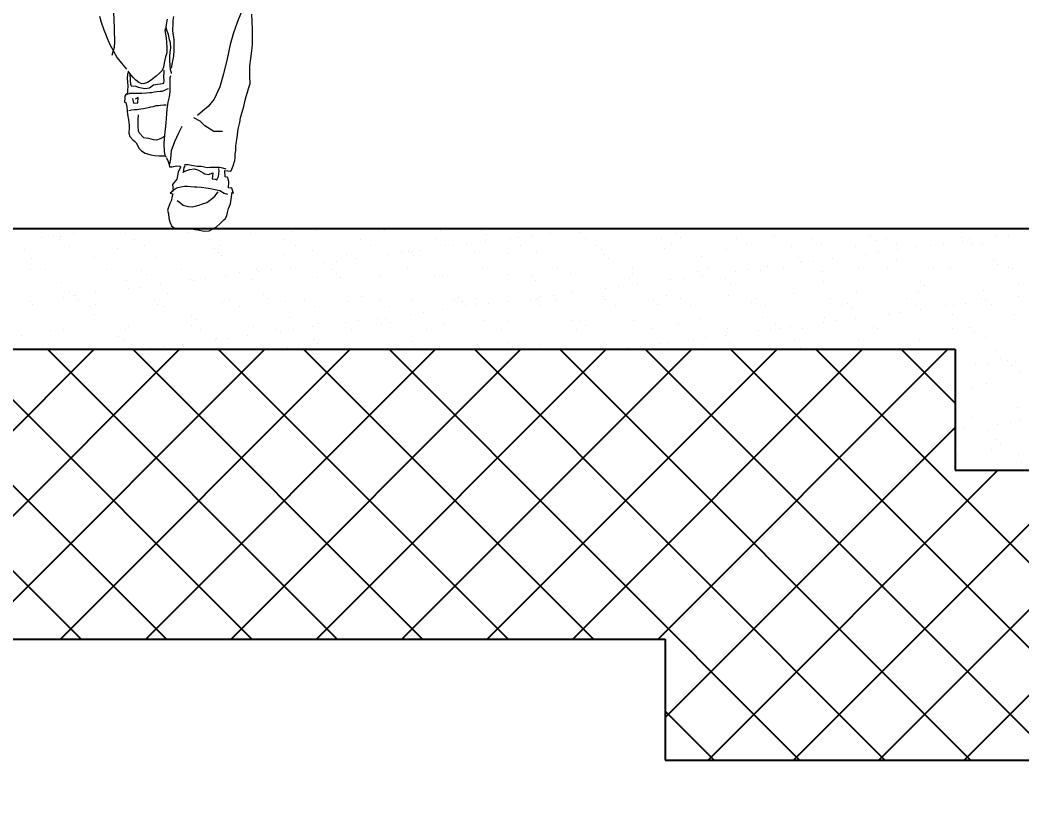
# Model space of a CAD drawing. Header units: metres. Extents: x 668617 to 675126, y 2286318 to 2293677.
# Drawn here: x 672247.818 to 672249.892, y 2287839.115 to 2287840.721 of the extents above; entities that cross this region are included whole.
import ezdxf

# ---------------------------------------------------------------- set-up
doc = ezdxf.new("R2010")
doc.units = ezdxf.units.M
doc.header["$MEASUREMENT"] = 0
doc.layers.add('30-ESC HUM', color=251, linetype='Continuous', lineweight=0)
doc.layers.add('DMTG_SECCIONES_VIALES', color=250, linetype='Continuous')
doc.styles.get("Standard").update_dxf_attribs({"font": 'arial.ttf'})
doc.dimstyles.get("Standard").update_dxf_attribs({"dimtxt": 0.18, "dimasz": 0.18, "dimexe": 0.18, "dimexo": 0.0625, "dimgap": 0.09, "dimtad": 0, "dimtih": 1, "dimtoh": 1, "dimdec": 4, "dimzin": 0, "dimdsep": 46, "dimtxsty": 'Standard', "dimcen": 0.09, "dimadec": 0, "dimazin": 0, "dimtfac": 1, "dimtdec": 4, "dimtofl": 0, "dimtmove": 0, "dimatfit": 3, "dimfxl": 1, "dimtolj": 1, "dimtzin": 0, "dimarcsym": 0})

# ---------------------------------------------------------------- blocks, each defined once
blk = doc.blocks.new('10')
at = {"layer": '30-ESC HUM'}
for points in [[(-214.6734, 1062.5131), (-214.6702, 1062.5071), (-214.6674, 1062.4989), (-214.6664, 1062.4938), (-214.661, 1062.4941), (-214.6522, 1062.496), (-214.6449, 1062.4954), (-214.6439, 1062.4932), (-214.6484, 1062.483), (-214.6496, 1062.4751), (-214.6512, 1062.4682), (-214.6601, 1062.4574), (-214.6591, 1062.4441), (-214.6648, 1062.4394), (-214.6594, 1062.4384), (-214.6613, 1062.4305), (-214.662, 1062.4251), (-214.6658, 1062.4179), (-214.6708, 1062.4046), (-214.6683, 1062.3967), (-214.6677, 1062.3875), (-214.6661, 1062.3802), (-214.6626, 1062.3717), (-214.655, 1062.3663), (-214.6452, 1062.3663), (-214.6401, 1062.3663), (-214.6294, 1062.366), (-214.6259, 1062.3656), (-214.6208, 1062.3653), (-214.6139, 1062.3644), (-214.6079, 1062.3634), (-214.5949, 1062.3606), (-214.5841, 1062.3615), (-214.5765, 1062.3656), (-214.5689, 1062.3701), (-214.5617, 1062.3764), (-214.5538, 1062.384), (-214.5512, 1062.3865), (-214.5481, 1062.3922), (-214.5465, 1062.3995), (-214.5443, 1062.4077), (-214.5401, 1062.4175), (-214.5389, 1062.427), (-214.537, 1062.4413), (-214.5338, 1062.4387), (-214.5373, 1062.4501), (-214.5443, 1062.4508), (-214.5439, 1062.4628), (-214.5458, 1062.4717), (-214.5512, 1062.4736), (-214.5522, 1062.4862), (-214.5395, 1062.4849), (-214.5389, 1062.4859), (-214.5357, 1062.4929), (-214.5344, 1062.4963), (-214.5335, 1062.5004), (-214.5329, 1062.5027), (-214.5313, 1062.5071), (-214.5307, 1062.5128), (-214.5303, 1062.5198), (-214.5291, 1062.5286), (-214.5288, 1062.5372), (-214.5278, 1062.5454), (-214.5272, 1062.5514), (-214.5259, 1062.5587), (-214.525, 1062.5679), (-214.5237, 1062.5745), (-214.5208, 1062.5859), (-214.5193, 1062.5954), (-214.5164, 1062.6052), (-214.5129, 1062.6191), (-214.5101, 1062.6318), (-214.5079, 1062.6394), (-214.5047, 1062.6485), (-214.5022, 1062.658), (-214.4996, 1062.6663), (-214.5, 1062.6808), (-214.5, 1062.7027), (-214.4981, 1062.7182), (-214.4962, 1062.734), (-214.4943, 1062.7476), (-214.4943, 1062.7653), (-214.4949, 1062.7792), (-214.4955, 1062.7938), (-214.4962, 1062.8102)], [(-214.8117, 1062.8055), (-214.8082, 1062.7932), (-214.8022, 1062.7773), (-214.7977, 1062.7659), (-214.7968, 1062.7637), (-214.7908, 1062.7482), (-214.7822, 1062.7334), (-214.7746, 1062.7194), (-214.7655, 1062.7084), (-214.7556, 1062.6963)], [(-214.6737, 1062.7758), (-214.6734, 1062.7824), (-214.6727, 1062.7887), (-214.6708, 1062.7995)], [(-214.6582, 1062.8049), (-214.6594, 1062.797), (-214.6594, 1062.7919), (-214.6601, 1062.7754), (-214.6575, 1062.7565), (-214.6575, 1062.7435), (-214.6572, 1062.7349), (-214.6582, 1062.7232), (-214.661, 1062.7099), (-214.6632, 1062.6982)], [(-214.7854, 1062.7254), (-214.7841, 1062.7299), (-214.7803, 1062.7416), (-214.7797, 1062.752), (-214.7803, 1062.7792), (-214.781, 1062.8004), (-214.7825, 1062.8232), (-214.787, 1062.8523), (-214.7892, 1062.8739)], [(-214.4955, 1062.8609), (-214.4987, 1062.8552), (-214.5123, 1062.8267), (-214.524, 1062.7982), (-214.5338, 1062.7713), (-214.5408, 1062.7473), (-214.5474, 1062.7178), (-214.5544, 1062.6865), (-214.5623, 1062.6593), (-214.5737, 1062.6337), (-214.5867, 1062.6191), (-214.5981, 1062.6093), (-214.6085, 1062.6001)], [(-214.6753, 1062.7805), (-214.6759, 1062.7761), (-214.6731, 1062.7609), (-214.6727, 1062.7514), (-214.6718, 1062.7416), (-214.6718, 1062.7302), (-214.6746, 1062.7216), (-214.6772, 1062.709), (-214.6791, 1062.7001), (-214.6816, 1062.6932), (-214.6867, 1062.6884), (-214.6943, 1062.6815), (-214.7047, 1062.6735), (-214.7123, 1062.6685), (-214.7183, 1062.6663), (-214.7234, 1062.6659), (-214.73, 1062.6688), (-214.7363, 1062.6735), (-214.742, 1062.6786), (-214.7458, 1062.6834), (-214.7518, 1062.6916)], [(-214.662, 1062.6872), (-214.6623, 1062.6887), (-214.6636, 1062.6925), (-214.6642, 1062.6963), (-214.6648, 1062.7036), (-214.6655, 1062.7137), (-214.6658, 1062.7226), (-214.6648, 1062.7311), (-214.6639, 1062.7403), (-214.6645, 1062.7504), (-214.6667, 1062.7571), (-214.6686, 1062.7678), (-214.6712, 1062.7745), (-214.6734, 1062.7834)], [(-214.7512, 1062.6906), (-214.7531, 1062.6859), (-214.7541, 1062.677), (-214.7528, 1062.6618), (-214.7534, 1062.6517), (-214.7534, 1062.647), (-214.7563, 1062.6441), (-214.7588, 1062.64), (-214.7591, 1062.6353), (-214.7594, 1062.6277), (-214.7566, 1062.627), (-214.755, 1062.6178), (-214.7544, 1062.6099), (-214.7537, 1062.6023), (-214.7515, 1062.5913), (-214.7503, 1062.5799), (-214.7503, 1062.5748), (-214.7509, 1062.5637), (-214.7487, 1062.5568), (-214.7424, 1062.5495), (-214.7379, 1062.5466), (-214.7357, 1062.5438), (-214.7294, 1062.5321), (-214.7243, 1062.5273), (-214.7167, 1062.5223), (-214.705, 1062.5191), (-214.6974, 1062.5175), (-214.6879, 1062.5166), (-214.6794, 1062.5169), (-214.6772, 1062.5166), (-214.6731, 1062.5156)], [(-214.7484, 1062.6862), (-214.7477, 1062.6726), (-214.7474, 1062.665), (-214.7455, 1062.6618), (-214.7363, 1062.6606), (-214.7316, 1062.6587), (-214.7246, 1062.6574), (-214.7177, 1062.6561), (-214.7082, 1062.6577), (-214.6999, 1062.6634), (-214.6911, 1062.665), (-214.6848, 1062.6656), (-214.6784, 1062.6669), (-214.6778, 1062.6726), (-214.6781, 1062.6805), (-214.6775, 1062.6891), (-214.6778, 1062.6941)], [(-214.6645, 1062.6824), (-214.6655, 1062.6783), (-214.6658, 1062.6691), (-214.6658, 1062.6606), (-214.6661, 1062.6495), (-214.667, 1062.6391), (-214.6699, 1062.6277), (-214.6721, 1062.6131), (-214.6724, 1062.6042), (-214.6737, 1062.5932), (-214.6743, 1062.5853), (-214.6756, 1062.5716), (-214.6775, 1062.5523), (-214.6784, 1062.5406), (-214.6772, 1062.5261), (-214.6759, 1062.5175)], [(-214.7541, 1062.6444), (-214.7493, 1062.646), (-214.7484, 1062.6463), (-214.7395, 1062.6463), (-214.7332, 1062.6463), (-214.7287, 1062.6463), (-214.7237, 1062.6463), (-214.7139, 1062.6473), (-214.7075, 1062.6476), (-214.7037, 1062.6476), (-214.6977, 1062.6489), (-214.693, 1062.6501), (-214.686, 1062.6508), (-214.6819, 1062.6508), (-214.6775, 1062.652), (-214.6724, 1062.6546), (-214.6686, 1062.6561)], [(-214.7433, 1062.6353), (-214.7411, 1062.6254), (-214.7319, 1062.6264), (-214.7316, 1062.6372), (-214.7373, 1062.6337)], [(-214.7506, 1062.6103), (-214.748, 1062.6115), (-214.7452, 1062.6122), (-214.7386, 1062.6125), (-214.7338, 1062.6128), (-214.7256, 1062.6141), (-214.7205, 1062.6144), (-214.7072, 1062.6175), (-214.705, 1062.6178), (-214.6993, 1062.6191), (-214.6939, 1062.6207), (-214.6901, 1062.621), (-214.6848, 1062.6213), (-214.6781, 1062.622), (-214.6737, 1062.6226)], [(-214.7313, 1062.6014), (-214.7319, 1062.591), (-214.7322, 1062.578), (-214.7313, 1062.5685), (-214.7294, 1062.5641), (-214.7205, 1062.5546), (-214.7101, 1062.553), (-214.7006, 1062.5504), (-214.6924, 1062.5495), (-214.6851, 1062.5523), (-214.6762, 1062.5577)], [(-214.5569, 1062.5672), (-214.5746, 1062.5672), (-214.5933, 1062.5789), (-214.6031, 1062.5887), (-214.6164, 1062.5951)], [(-214.6661, 1062.4992), (-214.6639, 1062.5106), (-214.6623, 1062.5277), (-214.6556, 1062.5466), (-214.6468, 1062.5644), (-214.6401, 1062.578)], [(-214.6344, 1062.496), (-214.637, 1062.4929), (-214.6379, 1062.4821), (-214.6379, 1062.4824), (-214.6379, 1062.483), (-214.636, 1062.484), (-214.6303, 1062.4862), (-214.625, 1062.4881), (-214.6145, 1062.4897), (-214.6066, 1062.4872), (-214.5968, 1062.4818), (-214.593, 1062.4796), (-214.5857, 1062.4783), (-214.5765, 1062.4815), (-214.5778, 1062.4688), (-214.5721, 1062.4682), (-214.5686, 1062.4672), (-214.5648, 1062.4742), (-214.5636, 1062.4849), (-214.5645, 1062.4906)], [(-214.549, 1062.4894), (-214.5557, 1062.491), (-214.5632, 1062.4929), (-214.5737, 1062.4929), (-214.5825, 1062.4929), (-214.5886, 1062.4916), (-214.6009, 1062.4948), (-214.6082, 1062.4948), (-214.6177, 1062.4963), (-214.6281, 1062.4979), (-214.6351, 1062.4982)], [(-214.6607, 1062.4441), (-214.6525, 1062.4498), (-214.649, 1062.4511), (-214.643, 1062.4527), (-214.6351, 1062.4542), (-214.6294, 1062.4539), (-214.6221, 1062.453), (-214.6148, 1062.4527), (-214.6098, 1062.4523), (-214.6012, 1062.4517), (-214.5952, 1062.4514), (-214.5825, 1062.4489), (-214.5718, 1062.4467), (-214.562, 1062.4451), (-214.5534, 1062.4397), (-214.5465, 1062.4375)], [(-214.6503, 1062.4245), (-214.6458, 1062.4207), (-214.6433, 1062.4185), (-214.6382, 1062.4147), (-214.6272, 1062.4122), (-214.6189, 1062.4115), (-214.6132, 1062.4128), (-214.6056, 1062.4147), (-214.5984, 1062.4175), (-214.5895, 1062.4201), (-214.581, 1062.4264), (-214.5727, 1062.433), (-214.5655, 1062.4425)]]:
    blk.add_lwpolyline(points, dxfattribs=at)
blk = doc.blocks.new('_ArchTick')
at = {"color": 0, "linetype": 'ByBlock', "const_width": 0.15}
blk.add_lwpolyline([(-0.5, -0.5), (0.5, 0.5)], dxfattribs=at)
blk = doc.blocks.new('*D423')
at = {"layer": 'Defpoints', "color": 0, "transparency": 16777216}
for p in [(672246.3035, 2287840.2898), (672249.9918, 2287840.2586), (672249.9918, 2287838.6928)]:
    blk.add_point(p, dxfattribs=at)
at = {"layer": 'DMTG_SECCIONES_VIALES', "color": 0, "lineweight": -2, "transparency": 16777216}
for p, q in [((672246.3035, 2287840.2273), (672246.3035, 2287838.5128)), ((672249.9918, 2287840.1961), (672249.9918, 2287838.5128)), ((672246.3035, 2287838.6928), (672247.8243, 2287838.6928)), ((672249.9918, 2287838.6928), (672248.4711, 2287838.6928))]:
    blk.add_line(p, q, dxfattribs=at)
at = {"layer": 'DMTG_SECCIONES_VIALES', "color": 0, "lineweight": -2, "transparency": 16777216, "xscale": 0.18, "yscale": 0.18, "zscale": 0.18, "rotation": 180}
blk.add_blockref('_ArchTick', (672246.3035, 2287838.6928), dxfattribs=at)
at = {"layer": 'DMTG_SECCIONES_VIALES', "color": 0, "lineweight": -2, "transparency": 16777216, "xscale": 0.18, "yscale": 0.18, "zscale": 0.18}
blk.add_blockref('_ArchTick', (672249.9918, 2287838.6928), dxfattribs=at)
at = {"layer": 'DMTG_SECCIONES_VIALES', "color": 0, "transparency": 16777216, "insert": (672248.1477, 2287838.6928), "char_height": 0.18, "attachment_point": 5}
blk.add_mtext('\\A1;3.70', dxfattribs=at)
blk = doc.blocks.new('*D422')
at = {"layer": 'Defpoints', "color": 0, "transparency": 16777216}
for p in [(672246.3035, 2287840.2898), (672286.8035, 2287840.2898), (672286.8035, 2287837.735)]:
    blk.add_point(p, dxfattribs=at)
at = {"layer": 'DMTG_SECCIONES_VIALES', "color": 0, "lineweight": -2, "transparency": 16777216}
for p, q in [((672246.3035, 2287840.2273), (672246.3035, 2287837.555)), ((672286.8035, 2287840.2273), (672286.8035, 2287837.555)), ((672246.3035, 2287837.735), (672266.1565, 2287837.735)), ((672286.8035, 2287837.735), (672266.9506, 2287837.735))]:
    blk.add_line(p, q, dxfattribs=at)
at = {"layer": 'DMTG_SECCIONES_VIALES', "color": 0, "lineweight": -2, "transparency": 16777216, "xscale": 0.18, "yscale": 0.18, "zscale": 0.18, "rotation": 180}
blk.add_blockref('_ArchTick', (672246.3035, 2287837.735), dxfattribs=at)
at = {"layer": 'DMTG_SECCIONES_VIALES', "color": 0, "lineweight": -2, "transparency": 16777216, "xscale": 0.18, "yscale": 0.18, "zscale": 0.18}
blk.add_blockref('_ArchTick', (672286.8035, 2287837.735), dxfattribs=at)
at = {"layer": 'DMTG_SECCIONES_VIALES', "color": 0, "transparency": 16777216, "insert": (672266.5535, 2287837.735), "char_height": 0.18, "attachment_point": 5}
blk.add_mtext('\\A1;40.50', dxfattribs=at)

msp = doc.modelspace()

# ---------------------------------------------------------------- linework, layer by layer
at = {"layer": 'DMTG_SECCIONES_VIALES'}
for p, q in [((672246.30355, 2287840.28977), (672250.00355, 2287840.28977)), ((672246.30355, 2287840.03977), (672249.75355, 2287840.03977)), ((672249.75355, 2287840.03977), (672249.75355, 2287839.78977)), ((672249.75355, 2287839.78977), (672259.95355, 2287839.78977)), ((672246.30355, 2287839.43977), (672249.15355, 2287839.43977)), ((672249.15355, 2287839.43977), (672249.15355, 2287839.18977)), ((672249.15355, 2287839.18977), (672260.55355, 2287839.18977))]:
    msp.add_line(p, q, dxfattribs=at)
at = {"layer": 'DMTG_SECCIONES_VIALES', "color": 18, "linetype": 'Continuous', "true_color": 0x000000}
for p, q in [((672247.88753, 2287840.27441), (672247.88753, 2287840.27441)), ((672247.9008, 2287840.27429), (672247.9008, 2287840.27429)), ((672247.92817, 2287840.27977), (672247.92817, 2287840.27977)), ((672247.97637, 2287840.2893), (672247.97637, 2287840.2893)), ((672247.99609, 2287840.28871), (672247.99609, 2287840.28871)), ((672248.03584, 2287840.27915), (672248.03584, 2287840.27915)), ((672248.16672, 2287840.28082), (672248.16672, 2287840.28082)), ((672248.29463, 2287840.28021), (672248.29463, 2287840.28021)), ((672248.37947, 2287840.28316), (672248.37947, 2287840.28316)), ((672248.42967, 2287840.28507), (672248.42967, 2287840.28507)), ((672248.56055, 2287840.28674), (672248.56055, 2287840.28674)), ((672248.57327, 2287840.28718), (672248.57327, 2287840.28718)), ((672248.68846, 2287840.28613), (672248.68846, 2287840.28613)), ((672248.77334, 2287840.28546), (672248.77334, 2287840.28546)), ((672248.78256, 2287840.27702), (672248.78256, 2287840.27702)), ((672248.87575, 2287840.27506), (672248.87575, 2287840.27506)), ((672248.9164, 2287840.28041), (672248.9164, 2287840.28041)), ((672248.97636, 2287840.28104), (672248.97636, 2287840.28104)), ((672248.98431, 2287840.28935), (672248.98431, 2287840.28935)), ((672249.17644, 2287840.27932), (672249.17644, 2287840.27932)), ((672249.37946, 2287840.2749), (672249.37946, 2287840.2749)), ((672249.86397, 2287840.2757), (672249.86397, 2287840.2757)), ((672247.8615, 2287840.27099), (672247.8615, 2287840.27099)), ((672247.89916, 2287840.26689), (672247.89916, 2287840.26689)), ((672247.92024, 2287840.25346), (672247.92024, 2287840.25346)), ((672248.05487, 2287840.26717), (672248.05487, 2287840.26717)), ((672248.07595, 2287840.25374), (672248.07595, 2287840.25374)), ((672248.21057, 2287840.26746), (672248.21057, 2287840.26746)), ((672248.23166, 2287840.25402), (672248.23166, 2287840.25402)), ((672248.36628, 2287840.26774), (672248.36628, 2287840.26774)), ((672248.38737, 2287840.25431), (672248.38737, 2287840.25431)), ((672248.52199, 2287840.26802), (672248.52199, 2287840.26802)), ((672248.54307, 2287840.25459), (672248.54307, 2287840.25459)), ((672248.67769, 2287840.2683), (672248.67769, 2287840.2683)), ((672248.69878, 2287840.25487), (672248.69878, 2287840.25487)), ((672248.71513, 2287840.25391), (672248.71513, 2287840.25391)), ((672248.74116, 2287840.25734), (672248.74116, 2287840.25734)), ((672248.78181, 2287840.26269), (672248.78181, 2287840.26269)), ((672248.8334, 2287840.26859), (672248.8334, 2287840.26859)), ((672248.84972, 2287840.27163), (672248.84972, 2287840.27163)), ((672248.85449, 2287840.25516), (672248.85449, 2287840.25516)), ((672248.98911, 2287840.26887), (672248.98911, 2287840.26887)), ((672249.01019, 2287840.25544), (672249.01019, 2287840.25544)), ((672249.14482, 2287840.26915), (672249.14482, 2287840.26915)), ((672249.1659, 2287840.25572), (672249.1659, 2287840.25572)), ((672249.18565, 2287840.27088), (672249.18565, 2287840.27088)), ((672249.30052, 2287840.26944), (672249.30052, 2287840.26944)), ((672249.32161, 2287840.256), (672249.32161, 2287840.256)), ((672249.45623, 2287840.26972), (672249.45623, 2287840.26972)), ((672249.47731, 2287840.25629), (672249.47731, 2287840.25629)), ((672249.5467, 2287840.25337), (672249.5467, 2287840.25337)), ((672249.57953, 2287840.27318), (672249.57953, 2287840.27318)), ((672249.58875, 2287840.26474), (672249.58875, 2287840.26474)), ((672249.61194, 2287840.27), (672249.61194, 2287840.27)), ((672249.63302, 2287840.25657), (672249.63302, 2287840.25657)), ((672249.70335, 2287840.25456), (672249.70335, 2287840.25456)), ((672249.72938, 2287840.25798), (672249.72938, 2287840.25798)), ((672249.76764, 2287840.27029), (672249.76764, 2287840.27029)), ((672249.77003, 2287840.26334), (672249.77003, 2287840.26334)), ((672249.78255, 2287840.26876), (672249.78255, 2287840.26876)), ((672249.78873, 2287840.25685), (672249.78873, 2287840.25685)), ((672249.80965, 2287840.25763), (672249.80965, 2287840.25763)), ((672249.83794, 2287840.27228), (672249.83794, 2287840.27228)), ((672247.82606, 2287840.24541), (672247.82606, 2287840.24541)), ((672248.01987, 2287840.24944), (672248.01987, 2287840.24944)), ((672248.21994, 2287840.24772), (672248.21994, 2287840.24772)), ((672248.22916, 2287840.23927), (672248.22916, 2287840.23927)), ((672248.23433, 2287840.23394), (672248.23433, 2287840.23394)), ((672248.36521, 2287840.23561), (672248.36521, 2287840.23561)), ((672248.42296, 2287840.2433), (672248.42296, 2287840.2433)), ((672248.49312, 2287840.235), (672248.49312, 2287840.235)), ((672248.58054, 2287840.23619), (672248.58054, 2287840.23619)), ((672248.60657, 2287840.23962), (672248.60657, 2287840.23962)), ((672248.62304, 2287840.24158), (672248.62304, 2287840.24158)), ((672248.62816, 2287840.23986), (672248.62816, 2287840.23986)), ((672248.63225, 2287840.23313), (672248.63225, 2287840.23313)), ((672248.64722, 2287840.24497), (672248.64722, 2287840.24497)), ((672248.75904, 2287840.24153), (672248.75904, 2287840.24153)), ((672248.82606, 2287840.23716), (672248.82606, 2287840.23716)), ((672248.88695, 2287840.24092), (672248.88695, 2287840.24092)), ((672249.02199, 2287840.24578), (672249.02199, 2287840.24578)), ((672249.02613, 2287840.23544), (672249.02613, 2287840.23544)), ((672249.15287, 2287840.24745), (672249.15287, 2287840.24745)), ((672249.28077, 2287840.24684), (672249.28077, 2287840.24684)), ((672249.41582, 2287840.25171), (672249.41582, 2287840.25171)), ((672249.56876, 2287840.23684), (672249.56876, 2287840.23684)), ((672249.59479, 2287840.24026), (672249.59479, 2287840.24026)), ((672249.63544, 2287840.24562), (672249.63544, 2287840.24562)), ((672249.6746, 2287840.25276), (672249.6746, 2287840.25276)), ((672247.8405, 2287840.22802), (672247.8405, 2287840.22802)), ((672247.97138, 2287840.22969), (672247.97138, 2287840.22969)), ((672248.09929, 2287840.22908), (672248.09929, 2287840.22908)), ((672248.44595, 2287840.21848), (672248.44595, 2287840.21848)), ((672248.47198, 2287840.2219), (672248.47198, 2287840.2219)), ((672248.51263, 2287840.22725), (672248.51263, 2287840.22725)), ((672249.03535, 2287840.22699), (672249.03535, 2287840.22699)), ((672249.22915, 2287840.23102), (672249.22915, 2287840.23102)), ((672249.42923, 2287840.2293), (672249.42923, 2287840.2293)), ((672249.43417, 2287840.21912), (672249.43417, 2287840.21912)), ((672249.43844, 2287840.22085), (672249.43844, 2287840.22085)), ((672249.4602, 2287840.22255), (672249.4602, 2287840.22255)), ((672249.50085, 2287840.2279), (672249.50085, 2287840.2279)), ((672249.63225, 2287840.22488), (672249.63225, 2287840.22488)), ((672249.83232, 2287840.22316), (672249.83232, 2287840.22316)), ((672249.84154, 2287840.21472), (672249.84154, 2287840.21472)), ((672247.84044, 2287840.20482), (672247.84044, 2287840.20482)), ((672247.86956, 2287840.20555), (672247.86956, 2287840.20555)), ((672247.99615, 2287840.2051), (672247.99615, 2287840.2051)), ((672248.06964, 2287840.20383), (672248.06964, 2287840.20383)), ((672248.07885, 2287840.19539), (672248.07885, 2287840.19539)), ((672248.15186, 2287840.20538), (672248.15186, 2287840.20538)), ((672248.24345, 2287840.19182), (672248.24345, 2287840.19182)), ((672248.27266, 2287840.19941), (672248.27266, 2287840.19941)), ((672248.30756, 2287840.20567), (672248.30756, 2287840.20567)), ((672248.31137, 2287840.20076), (672248.31137, 2287840.20076)), ((672248.33739, 2287840.20418), (672248.33739, 2287840.20418)), ((672248.37804, 2287840.20953), (672248.37804, 2287840.20953)), ((672248.46327, 2287840.20595), (672248.46327, 2287840.20595)), ((672248.47273, 2287840.19769), (672248.47273, 2287840.19769)), ((672248.61898, 2287840.20623), (672248.61898, 2287840.20623)), ((672248.67575, 2287840.19327), (672248.67575, 2287840.19327)), ((672248.77468, 2287840.20652), (672248.77468, 2287840.20652)), ((672248.82665, 2287840.19465), (672248.82665, 2287840.19465)), ((672248.87582, 2287840.19156), (672248.87582, 2287840.19156)), ((672248.93039, 2287840.2068), (672248.93039, 2287840.2068)), ((672248.95753, 2287840.19632), (672248.95753, 2287840.19632)), ((672249.08543, 2287840.19571), (672249.08543, 2287840.19571)), ((672249.0861, 2287840.20708), (672249.0861, 2287840.20708)), ((672249.22048, 2287840.20057), (672249.22048, 2287840.20057)), ((672249.23167, 2287840.19246), (672249.23167, 2287840.19246)), ((672249.24181, 2287840.20736), (672249.24181, 2287840.20736)), ((672249.29959, 2287840.2014), (672249.29959, 2287840.2014)), ((672249.32561, 2287840.20483), (672249.32561, 2287840.20483)), ((672249.35136, 2287840.20224), (672249.35136, 2287840.20224)), ((672249.36626, 2287840.21018), (672249.36626, 2287840.21018)), ((672249.39751, 2287840.20765), (672249.39751, 2287840.20765)), ((672249.47926, 2287840.20163), (672249.47926, 2287840.20163)), ((672249.55322, 2287840.20793), (672249.55322, 2287840.20793)), ((672249.61431, 2287840.2065), (672249.61431, 2287840.2065)), ((672249.70893, 2287840.20821), (672249.70893, 2287840.20821)), ((672249.74519, 2287840.20816), (672249.74519, 2287840.20816)), ((672249.86463, 2287840.2085), (672249.86463, 2287840.2085)), ((672249.87309, 2287840.20755), (672249.87309, 2287840.20755)), ((672247.90395, 2287840.17794), (672247.90395, 2287840.17794)), ((672248.03899, 2287840.18281), (672248.03899, 2287840.18281)), ((672248.10886, 2287840.1741), (672248.10886, 2287840.1741)), ((672248.16987, 2287840.18448), (672248.16987, 2287840.18448)), ((672248.17678, 2287840.18304), (672248.17678, 2287840.18304)), ((672248.2028, 2287840.18646), (672248.2028, 2287840.18646)), ((672248.29778, 2287840.18387), (672248.29778, 2287840.18387)), ((672248.43282, 2287840.18873), (672248.43282, 2287840.18873)), ((672248.48195, 2287840.18925), (672248.48195, 2287840.18925)), ((672248.5637, 2287840.1904), (672248.5637, 2287840.1904)), ((672248.69161, 2287840.18979), (672248.69161, 2287840.18979)), ((672248.88504, 2287840.18311), (672248.88504, 2287840.18311)), ((672249.07885, 2287840.18713), (672249.07885, 2287840.18713)), ((672249.09708, 2287840.17474), (672249.09708, 2287840.17474)), ((672249.165, 2287840.18368), (672249.165, 2287840.18368)), ((672249.19102, 2287840.18711), (672249.19102, 2287840.18711)), ((672249.27892, 2287840.18542), (672249.27892, 2287840.18542)), ((672249.28813, 2287840.17697), (672249.28813, 2287840.17697)), ((672249.48194, 2287840.18099), (672249.48194, 2287840.18099)), ((672249.68201, 2287840.17928), (672249.68201, 2287840.17928)), ((672249.69123, 2287840.17083), (672249.69123, 2287840.17083)), ((672249.88503, 2287840.17486), (672249.88503, 2287840.17486)), ((672247.91933, 2287840.15995), (672247.91933, 2287840.15995)), ((672247.92855, 2287840.15151), (672247.92855, 2287840.15151)), ((672247.93363, 2287840.15103), (672247.93363, 2287840.15103)), ((672247.97427, 2287840.15638), (672247.97427, 2287840.15638)), ((672248.04219, 2287840.16532), (672248.04219, 2287840.16532)), ((672248.06821, 2287840.16874), (672248.06821, 2287840.16874)), ((672248.12235, 2287840.15553), (672248.12235, 2287840.15553)), ((672248.32242, 2287840.15381), (672248.32242, 2287840.15381)), ((672248.92185, 2287840.15167), (672248.92185, 2287840.15167)), ((672248.96249, 2287840.15702), (672248.96249, 2287840.15702)), ((672249.03041, 2287840.16596), (672249.03041, 2287840.16596)), ((672249.05643, 2287840.16939), (672249.05643, 2287840.16939)), ((672249.15602, 2287840.15111), (672249.15602, 2287840.15111)), ((672249.28392, 2287840.1505), (672249.28392, 2287840.1505)), ((672249.41897, 2287840.15536), (672249.41897, 2287840.15536)), ((672249.54985, 2287840.15703), (672249.54985, 2287840.15703)), ((672249.67775, 2287840.15642), (672249.67775, 2287840.15642)), ((672249.8128, 2287840.16129), (672249.8128, 2287840.16129)), ((672247.83969, 2287840.13866), (672247.83969, 2287840.13866)), ((672247.84365, 2287840.13168), (672247.84365, 2287840.13168)), ((672247.9076, 2287840.1476), (672247.9076, 2287840.1476)), ((672247.93954, 2287840.14168), (672247.93954, 2287840.14168)), ((672247.97453, 2287840.13335), (672247.97453, 2287840.13335)), ((672248.09525, 2287840.14197), (672248.09525, 2287840.14197)), ((672248.10244, 2287840.13273), (672248.10244, 2287840.13273)), ((672248.23748, 2287840.1376), (672248.23748, 2287840.1376)), ((672248.25095, 2287840.14225), (672248.25095, 2287840.14225)), ((672248.33164, 2287840.14537), (672248.33164, 2287840.14537)), ((672248.36836, 2287840.13927), (672248.36836, 2287840.13927)), ((672248.40666, 2287840.14253), (672248.40666, 2287840.14253)), ((672248.42775, 2287840.1291), (672248.42775, 2287840.1291)), ((672248.49627, 2287840.13866), (672248.49627, 2287840.13866)), ((672248.52545, 2287840.14939), (672248.52545, 2287840.14939)), ((672248.56237, 2287840.14282), (672248.56237, 2287840.14282)), ((672248.58345, 2287840.12938), (672248.58345, 2287840.12938)), ((672248.63131, 2287840.14352), (672248.63131, 2287840.14352)), ((672248.71808, 2287840.1431), (672248.71808, 2287840.1431)), ((672248.72552, 2287840.14767), (672248.72552, 2287840.14767)), ((672248.73473, 2287840.13923), (672248.73473, 2287840.13923)), ((672248.73916, 2287840.12967), (672248.73916, 2287840.12967)), ((672248.76123, 2287840.13052), (672248.76123, 2287840.13052)), ((672248.76219, 2287840.14519), (672248.76219, 2287840.14519)), ((672248.78726, 2287840.13395), (672248.78726, 2287840.13395)), ((672248.82791, 2287840.1393), (672248.82791, 2287840.1393)), ((672248.87378, 2287840.14338), (672248.87378, 2287840.14338)), ((672248.8901, 2287840.14458), (672248.8901, 2287840.14458)), ((672248.89487, 2287840.12995), (672248.89487, 2287840.12995)), ((672248.89582, 2287840.14824), (672248.89582, 2287840.14824)), ((672248.92854, 2287840.14325), (672248.92854, 2287840.14325)), ((672249.02514, 2287840.14944), (672249.02514, 2287840.14944)), ((672249.02949, 2287840.14367), (672249.02949, 2287840.14367)), ((672249.05058, 2287840.13023), (672249.05058, 2287840.13023)), ((672249.12861, 2287840.14153), (672249.12861, 2287840.14153)), ((672249.13783, 2287840.13309), (672249.13783, 2287840.13309)), ((672249.1852, 2287840.14395), (672249.1852, 2287840.14395)), ((672249.20628, 2287840.13052), (672249.20628, 2287840.13052)), ((672249.33163, 2287840.13711), (672249.33163, 2287840.13711)), ((672249.3409, 2287840.14423), (672249.3409, 2287840.14423)), ((672249.36199, 2287840.1308), (672249.36199, 2287840.1308)), ((672249.49661, 2287840.14451), (672249.49661, 2287840.14451)), ((672249.5177, 2287840.13108), (672249.5177, 2287840.13108)), ((672249.53171, 2287840.13539), (672249.53171, 2287840.13539)), ((672249.65232, 2287840.1448), (672249.65232, 2287840.1448)), ((672249.6734, 2287840.13136), (672249.6734, 2287840.13136)), ((672249.73473, 2287840.13097), (672249.73473, 2287840.13097)), ((672249.74945, 2287840.13117), (672249.74945, 2287840.13117)), ((672249.77548, 2287840.1346), (672249.77548, 2287840.1346)), ((672249.80803, 2287840.14508), (672249.80803, 2287840.14508)), ((672249.81613, 2287840.13995), (672249.81613, 2287840.13995)), ((672249.82911, 2287840.13165), (672249.82911, 2287840.13165)), ((672249.88404, 2287840.14889), (672249.88404, 2287840.14889)), ((672247.96063, 2287840.12825), (672247.96063, 2287840.12825)), ((672247.97205, 2287840.11165), (672247.97205, 2287840.11165)), ((672248.11633, 2287840.12854), (672248.11633, 2287840.12854)), ((672248.17212, 2287840.10993), (672248.17212, 2287840.10993)), ((672248.27204, 2287840.12882), (672248.27204, 2287840.12882)), ((672248.62664, 2287840.11281), (672248.62664, 2287840.11281)), ((672248.65267, 2287840.11623), (672248.65267, 2287840.11623)), ((672248.69332, 2287840.12158), (672248.69332, 2287840.12158)), ((672249.54092, 2287840.12695), (672249.54092, 2287840.12695)), ((672249.61486, 2287840.11345), (672249.61486, 2287840.11345)), ((672249.61746, 2287840.11015), (672249.61746, 2287840.11015)), ((672249.64089, 2287840.11688), (672249.64089, 2287840.11688)), ((672249.68154, 2287840.12223), (672249.68154, 2287840.12223)), ((672249.74834, 2287840.11182), (672249.74834, 2287840.11182)), ((672249.87624, 2287840.11121), (672249.87624, 2287840.11121)), ((672248.17302, 2287840.08814), (672248.17302, 2287840.08814)), ((672248.18133, 2287840.10148), (672248.18133, 2287840.10148)), ((672248.30093, 2287840.08752), (672248.30093, 2287840.08752)), ((672248.37514, 2287840.10551), (672248.37514, 2287840.10551)), ((672248.43597, 2287840.09239), (672248.43597, 2287840.09239)), ((672248.49205, 2287840.09509), (672248.49205, 2287840.09509)), ((672248.51808, 2287840.09851), (672248.51808, 2287840.09851)), ((672248.55873, 2287840.10386), (672248.55873, 2287840.10386)), ((672248.56685, 2287840.09406), (672248.56685, 2287840.09406)), ((672248.57521, 2287840.10379), (672248.57521, 2287840.10379)), ((672248.58443, 2287840.09534), (672248.58443, 2287840.09534)), ((672248.69476, 2287840.09345), (672248.69476, 2287840.09345)), ((672248.77823, 2287840.09937), (672248.77823, 2287840.09937)), ((672248.8298, 2287840.09831), (672248.8298, 2287840.09831)), ((672248.96068, 2287840.09998), (672248.96068, 2287840.09998)), ((672248.97831, 2287840.09765), (672248.97831, 2287840.09765)), ((672248.98752, 2287840.0892), (672248.98752, 2287840.0892)), ((672249.08858, 2287840.09937), (672249.08858, 2287840.09937)), ((672249.18133, 2287840.09323), (672249.18133, 2287840.09323)), ((672249.22363, 2287840.10423), (672249.22363, 2287840.10423)), ((672249.35451, 2287840.1059), (672249.35451, 2287840.1059)), ((672249.3814, 2287840.09151), (672249.3814, 2287840.09151)), ((672249.48027, 2287840.09573), (672249.48027, 2287840.09573)), ((672249.48241, 2287840.10529), (672249.48241, 2287840.10529)), ((672249.5063, 2287840.09916), (672249.5063, 2287840.09916)), ((672249.54695, 2287840.10451), (672249.54695, 2287840.10451)), ((672247.82174, 2287840.06776), (672247.82174, 2287840.06776)), ((672247.88082, 2287840.07961), (672247.88082, 2287840.07961)), ((672247.9071, 2287840.0816), (672247.9071, 2287840.0816)), ((672248.03653, 2287840.0799), (672248.03653, 2287840.0799)), ((672248.04214, 2287840.08647), (672248.04214, 2287840.08647)), ((672248.19224, 2287840.08018), (672248.19224, 2287840.08018)), ((672248.28955, 2287840.06843), (672248.28955, 2287840.06843)), ((672248.34794, 2287840.08046), (672248.34794, 2287840.08046)), ((672248.35747, 2287840.07737), (672248.35747, 2287840.07737)), ((672248.38349, 2287840.08079), (672248.38349, 2287840.08079)), ((672248.42414, 2287840.08615), (672248.42414, 2287840.08615)), ((672248.50365, 2287840.08074), (672248.50365, 2287840.08074)), ((672248.65936, 2287840.08103), (672248.65936, 2287840.08103)), ((672248.81507, 2287840.08131), (672248.81507, 2287840.08131)), ((672248.97077, 2287840.08159), (672248.97077, 2287840.08159)), ((672249.12648, 2287840.08188), (672249.12648, 2287840.08188)), ((672249.27777, 2287840.06907), (672249.27777, 2287840.06907)), ((672249.28219, 2287840.08216), (672249.28219, 2287840.08216)), ((672249.34569, 2287840.07801), (672249.34569, 2287840.07801)), ((672249.37171, 2287840.08144), (672249.37171, 2287840.08144)), ((672249.39062, 2287840.08306), (672249.39062, 2287840.08306)), ((672249.41236, 2287840.08679), (672249.41236, 2287840.08679)), ((672249.43789, 2287840.08244), (672249.43789, 2287840.08244)), ((672249.58442, 2287840.08709), (672249.58442, 2287840.08709)), ((672249.5936, 2287840.08272), (672249.5936, 2287840.08272)), ((672249.74931, 2287840.08301), (672249.74931, 2287840.08301)), ((672249.78449, 2287840.08537), (672249.78449, 2287840.08537)), ((672249.79371, 2287840.07692), (672249.79371, 2287840.07692)), ((672248.02181, 2287840.06604), (672248.02181, 2287840.06604)), ((672248.03103, 2287840.0576), (672248.03103, 2287840.0576)), ((672248.15496, 2287840.05071), (672248.15496, 2287840.05071)), ((672248.22288, 2287840.05965), (672248.22288, 2287840.05965)), ((672248.22483, 2287840.06162), (672248.22483, 2287840.06162)), ((672248.2489, 2287840.06308), (672248.2489, 2287840.06308)), ((672248.42491, 2287840.0599), (672248.42491, 2287840.0599)), ((672248.43412, 2287840.05146), (672248.43412, 2287840.05146)), ((672248.62793, 2287840.05548), (672248.62793, 2287840.05548)), ((672248.63446, 2287840.04718), (672248.63446, 2287840.04718)), ((672248.76534, 2287840.04885), (672248.76534, 2287840.04885)), ((672248.828, 2287840.05376), (672248.828, 2287840.05376)), ((672248.89324, 2287840.04824), (672248.89324, 2287840.04824)), ((672249.02829, 2287840.0531), (672249.02829, 2287840.0531)), ((672249.03102, 2287840.04934), (672249.03102, 2287840.04934)), ((672249.10253, 2287840.046), (672249.10253, 2287840.046)), ((672249.14318, 2287840.05135), (672249.14318, 2287840.05135)), ((672249.15917, 2287840.05477), (672249.15917, 2287840.05477)), ((672249.2111, 2287840.06029), (672249.2111, 2287840.06029)), ((672249.23109, 2287840.04763), (672249.23109, 2287840.04763)), ((672249.23712, 2287840.06372), (672249.23712, 2287840.06372)), ((672249.28707, 2287840.05416), (672249.28707, 2287840.05416)), ((672249.42212, 2287840.05902), (672249.42212, 2287840.05902)), ((672249.553, 2287840.06069), (672249.553, 2287840.06069)), ((672249.6809, 2287840.06008), (672249.6809, 2287840.06008)), ((672249.81595, 2287840.06494), (672249.81595, 2287840.06494)), ((672248.08829, 2287840.04193), (672248.08829, 2287840.04193)), ((672248.11431, 2287840.04536), (672248.11431, 2287840.04536)), ((672248.24063, 2287840.04126), (672248.24063, 2287840.04126)), ((672248.37151, 2287840.04293), (672248.37151, 2287840.04293)), ((672248.49942, 2287840.04231), (672248.49942, 2287840.04231)), ((672248.83722, 2287840.04532), (672248.83722, 2287840.04532)), ((672249.07651, 2287840.04257), (672249.07651, 2287840.04257)), ((672249.43412, 2287840.0432), (672249.43412, 2287840.0432)), ((672249.63419, 2287840.04149), (672249.63419, 2287840.04149)), ((672249.83721, 2287840.03706), (672249.83721, 2287840.03706)), ((672249.79555, 2287840.00778), (672249.79555, 2287840.00778)), ((672249.82158, 2287840.01121), (672249.82158, 2287840.01121)), ((672249.84841, 2287840.01988), (672249.84841, 2287840.01988)), ((672249.86223, 2287840.01656), (672249.86223, 2287840.01656)), ((672249.86949, 2287840.00644), (672249.86949, 2287840.00644)), ((672249.87939, 2287840.01487), (672249.87939, 2287840.01487)), ((672249.88698, 2287839.99146), (672249.88698, 2287839.99146)), ((672249.8191, 2287839.9686), (672249.8191, 2287839.9686)), ((672249.78969, 2287839.9578), (672249.78969, 2287839.9578)), ((672249.75464, 2287839.91914), (672249.75464, 2287839.91914)), ((672249.88254, 2287839.91853), (672249.88254, 2287839.91853)), ((672249.75417, 2287839.88095), (672249.75417, 2287839.88095)), ((672249.78939, 2287839.89927), (672249.78939, 2287839.89927)), ((672249.84165, 2287839.88439), (672249.84165, 2287839.88439)), ((672249.86768, 2287839.88782), (672249.86768, 2287839.88782)), ((672249.88879, 2287839.89467), (672249.88879, 2287839.89467)), ((672249.77374, 2287839.87545), (672249.77374, 2287839.87545)), ((672249.82225, 2287839.87226), (672249.82225, 2287839.87226)), ((672249.83915, 2287839.85367), (672249.83915, 2287839.85367)), ((672249.84837, 2287839.84523), (672249.84837, 2287839.84523)), ((672249.75779, 2287839.8228), (672249.75779, 2287839.8228)), ((672249.83007, 2287839.8326), (672249.83007, 2287839.8326)), ((672249.88569, 2287839.82219), (672249.88569, 2287839.82219)), ((672249.89187, 2287839.80537), (672249.89187, 2287839.80537))]:
    msp.add_line(p, q, dxfattribs=at)
at = {"layer": 'DMTG_SECCIONES_VIALES', "color": 252, "linetype": 'Continuous', "true_color": 0x939598}
for p, q in [((672247.94426, 2287839.43977), (672247.34426, 2287840.03977)), ((672247.37095, 2287839.43977), (672247.97095, 2287840.03977)), ((672248.12103, 2287839.43977), (672247.52103, 2287840.03977)), ((672247.54773, 2287839.43977), (672248.14773, 2287840.03977)), ((672248.29781, 2287839.43977), (672247.69781, 2287840.03977)), ((672247.7245, 2287839.43977), (672248.3245, 2287840.03977)), ((672248.47459, 2287839.43977), (672247.87459, 2287840.03977)), ((672247.90128, 2287839.43977), (672248.50128, 2287840.03977)), ((672248.65136, 2287839.43977), (672248.05136, 2287840.03977)), ((672248.07806, 2287839.43977), (672248.67806, 2287840.03977)), ((672248.82814, 2287839.43977), (672248.22814, 2287840.03977)), ((672248.25483, 2287839.43977), (672248.85483, 2287840.03977)), ((672249.00492, 2287839.43977), (672248.40492, 2287840.03977)), ((672248.43161, 2287839.43977), (672249.03161, 2287840.03977)), ((672249.43169, 2287839.18977), (672248.58169, 2287840.03977)), ((672248.60839, 2287839.43977), (672249.20839, 2287840.03977)), ((672249.60847, 2287839.18977), (672248.75847, 2287840.03977)), ((672248.78516, 2287839.43977), (672249.38516, 2287840.03977)), ((672249.78525, 2287839.18977), (672248.93525, 2287840.03977)), ((672248.96194, 2287839.43977), (672249.56194, 2287840.03977)), ((672249.96202, 2287839.18977), (672249.11202, 2287840.03977)), ((672249.13872, 2287839.43977), (672249.73872, 2287840.03977)), ((672250.1388, 2287839.18977), (672249.2888, 2287840.03977)), ((672250.31558, 2287839.18977), (672249.46558, 2287840.03977)), ((672249.75355, 2287839.92857), (672249.64235, 2287840.03977)), ((672249.15355, 2287839.27783), (672249.75355, 2287839.87783)), ((672249.24227, 2287839.18977), (672249.84227, 2287839.78977)), ((672249.41905, 2287839.18977), (672250.01905, 2287839.78977)), ((672249.59582, 2287839.18977), (672250.19582, 2287839.78977)), ((672249.7726, 2287839.18977), (672250.3726, 2287839.78977)), ((672249.25492, 2287839.18977), (672249.15355, 2287839.29114))]:
    msp.add_line(p, q, dxfattribs=at)

# ---------------------------------------------------------------- block references
at = {"layer": 'DMTG_SECCIONES_VIALES'}
msp.add_blockref('10', (672462.79369, 2286777.92349), dxfattribs=at)

# ---------------------------------------------------------------- dimensions: what is measured, and where the dimension line sits
dim = msp.add_linear_dim(base=(672249.99184, 2287838.69278), p1=(672246.30355, 2287840.28977), p2=(672249.99184, 2287840.2586), text='3.70', dimstyle='Standard', override={"dimdec": 2, "dimblk1": 'ArchTick', "dimblk2": 'ArchTick', "dimsah": 1}, dxfattribs=at)
dim.commit()
dim.dimension.update_dxf_attribs({"geometry": '*D423', "text_midpoint": (672248.1477, 2287838.69278)})
dim = msp.add_linear_dim(base=(672286.80355, 2287837.73504), p1=(672246.30355, 2287840.28977), p2=(672286.80355, 2287840.28977), dimstyle='Standard', override={"dimdec": 2, "dimblk1": 'ArchTick', "dimblk2": 'ArchTick', "dimsah": 1}, dxfattribs=at)
dim.commit()
dim.dimension.update_dxf_attribs({"geometry": '*D422', "text_midpoint": (672266.55355, 2287837.73504)})

doc.saveas('drawing.dxf')
